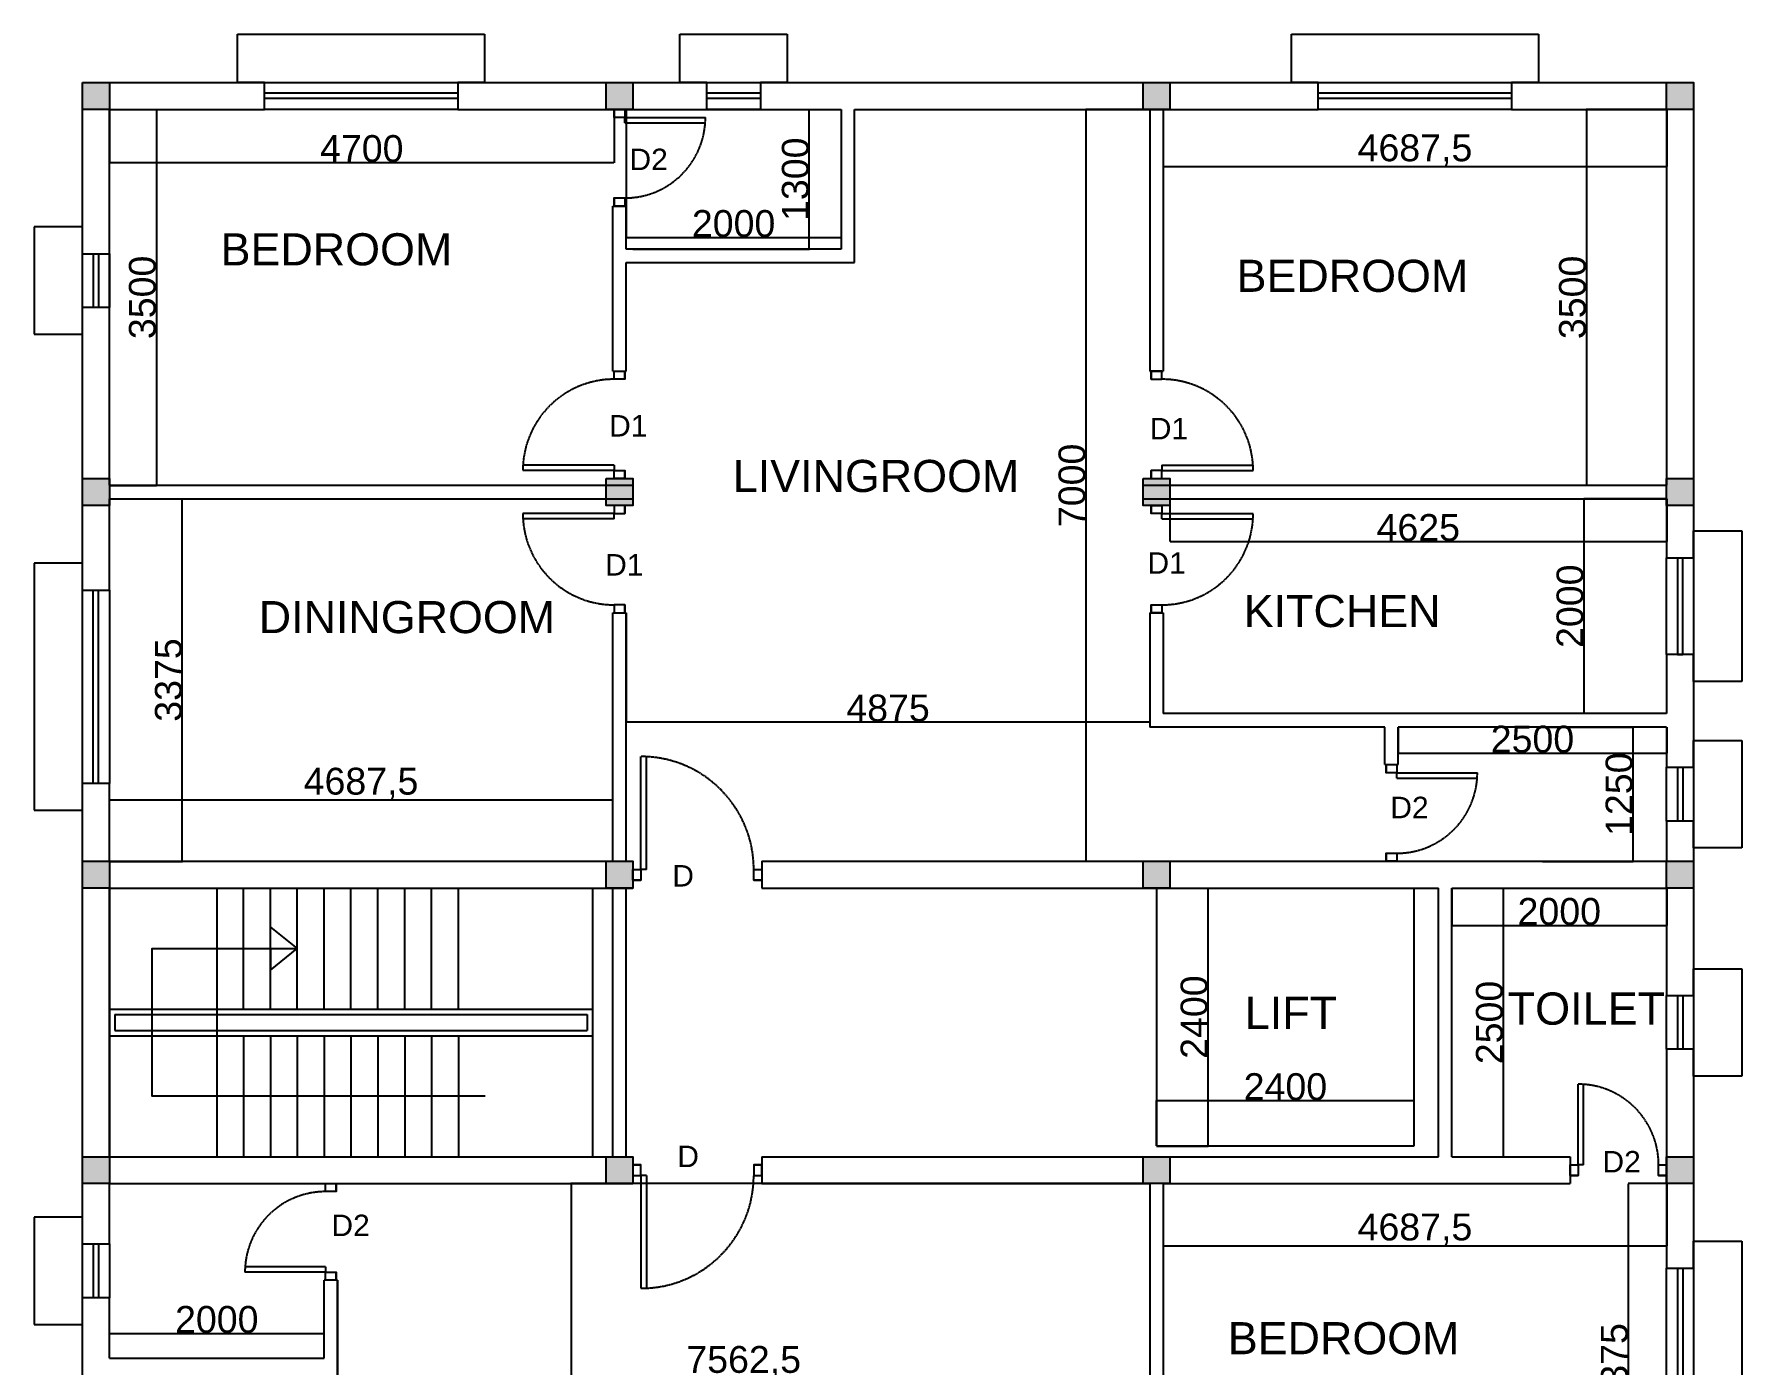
# Model space of a CAD drawing. Header units: millimetres. Extents: x -5652 to 45545, y 1061 to 42969.
# Drawn here: x 4020 to 19920, y 8197 to 20584 of the extents above; entities that cross this region are included whole.
import ezdxf

# ---------------------------------------------------------------- set-up
doc = ezdxf.new("R2010")
doc.units = ezdxf.units.MM
doc.header["$PDMODE"] = 33
doc.linetypes.add('ACAD_ISO02W100', pattern=[15, 12, -3])
for name, color, linetype in [('chajja', 201, 'Continuous'), ('COLUMN', 20, 'Continuous'), ('DIMENSION', 150, 'Continuous'), ('DOOR', 242, 'Continuous'), ('ROOM', 7, 'Continuous'), ('STAIR', 171, 'Continuous'), ('WALL', 7, 'Continuous'), ('WINDOW', 92, 'Continuous')]:
    doc.layers.add(name, color=color, linetype=linetype)
doc.styles.get("Standard").update_dxf_attribs({"font": 'arial.ttf'})
doc.dimstyles.new('ISO-25', dxfattribs={"dimtxt": 250, "dimasz": 2.5, "dimexe": 1.25, "dimexo": 0.625, "dimtad": 1, "dimtxsty": 'Standard', "dimcen": 2.5, "dimadec": 0, "dimazin": 0, "dimtfac": 1, "dimtmove": 0, "dimatfit": 3, "dimfxl": 1, "dimarcsym": 0})

# ---------------------------------------------------------------- blocks, each defined once
blk = doc.blocks.new('*D4')
at = {"layer": 'Defpoints', "color": 0, "transparency": 16777216}
for p in [(6720, 8490), (4720, 8259), (6720, 8259)]:
    blk.add_point(p, dxfattribs=at)
at = {"layer": 'DIMENSION', "color": 0, "lineweight": -2, "transparency": 16777216}
for p, q in [((4720, 8260), (4720, 8491)), ((4722, 8490), (6717, 8490)), ((6720, 8260), (6720, 8491))]:
    blk.add_line(p, q, dxfattribs=at)
at = {"layer": 'DIMENSION', "color": 0, "transparency": 16777216}
for points in [[(4722, 8490), (4722, 8489), (4720, 8490)], [(6717, 8490), (6717, 8489), (6720, 8490)]]:
    blk.add_solid(points, dxfattribs=at)
at = {"layer": 'DIMENSION', "color": 0, "transparency": 16777216, "insert": (5720, 8618), "char_height": 250, "attachment_point": 5}
blk.add_mtext('2000', dxfattribs=at)
blk = doc.blocks.new('*D5')
at = {"layer": 'Defpoints', "color": 0, "transparency": 16777216}
for p in [(4720, 16259), (5399, 16259), (4720, 12884)]:
    blk.add_point(p, dxfattribs=at)
at = {"layer": 'DIMENSION', "color": 0, "lineweight": -2, "transparency": 16777216}
for p, q in [((4720, 16259), (5401, 16259)), ((5399, 12887), (5399, 16257)), ((4720, 12884), (5401, 12884))]:
    blk.add_line(p, q, dxfattribs=at)
at = {"layer": 'DIMENSION', "color": 0, "transparency": 16777216}
for points in [[(5399, 16257), (5400, 16257), (5399, 16259)], [(5399, 12887), (5400, 12887), (5399, 12884)]]:
    blk.add_solid(points, dxfattribs=at)
at = {"layer": 'DIMENSION', "color": 0, "transparency": 16777216, "insert": (5271, 14572), "char_height": 250, "attachment_point": 5, "rotation": 90}
blk.add_mtext('3375', dxfattribs=at)
blk = doc.blocks.new('*D6')
at = {"layer": 'Defpoints', "color": 0, "transparency": 16777216}
for p in [(9407, 13456), (4720, 12884), (9407, 12884)]:
    blk.add_point(p, dxfattribs=at)
at = {"layer": 'DIMENSION', "color": 0, "lineweight": -2, "transparency": 16777216}
for p, q in [((4720, 12885), (4720, 13457)), ((4722, 13456), (9405, 13456)), ((9407, 12885), (9407, 13457))]:
    blk.add_line(p, q, dxfattribs=at)
at = {"layer": 'DIMENSION', "color": 0, "transparency": 16777216}
for points in [[(4722, 13457), (4722, 13456), (4720, 13456)], [(9405, 13457), (9405, 13456), (9407, 13456)]]:
    blk.add_solid(points, dxfattribs=at)
at = {"layer": 'DIMENSION', "color": 0, "transparency": 16777216, "insert": (7063, 13607), "char_height": 250, "attachment_point": 5}
blk.add_mtext('4687,5', dxfattribs=at)
blk = doc.blocks.new('*D7')
at = {"layer": 'Defpoints', "color": 0, "transparency": 16777216}
for p in [(17220, 12634), (19220, 12634), (19220, 12288)]:
    blk.add_point(p, dxfattribs=at)
at = {"layer": 'DIMENSION', "color": 0, "lineweight": -2, "transparency": 16777216}
for p, q in [((17220, 12634), (17220, 12287)), ((19220, 12634), (19220, 12287)), ((17222, 12288), (19217, 12288))]:
    blk.add_line(p, q, dxfattribs=at)
at = {"layer": 'DIMENSION', "color": 0, "transparency": 16777216}
for points in [[(17222, 12289), (17222, 12288), (17220, 12288)], [(19217, 12289), (19217, 12288), (19220, 12288)]]:
    blk.add_solid(points, dxfattribs=at)
at = {"layer": 'DIMENSION', "color": 0, "transparency": 16777216, "insert": (18220, 12416), "char_height": 250, "attachment_point": 5}
blk.add_mtext('2000', dxfattribs=at)
blk = doc.blocks.new('*D8')
at = {"layer": 'Defpoints', "color": 0, "transparency": 16777216}
for p in [(17220, 12634), (17699, 12634), (17220, 10134)]:
    blk.add_point(p, dxfattribs=at)
at = {"layer": 'DIMENSION', "color": 0, "lineweight": -2, "transparency": 16777216}
for p, q in [((17220, 12634), (17700, 12634)), ((17699, 10137), (17699, 12632)), ((17220, 10134), (17700, 10134))]:
    blk.add_line(p, q, dxfattribs=at)
at = {"layer": 'DIMENSION', "color": 0, "transparency": 16777216}
for points in [[(17698, 12632), (17699, 12632), (17699, 12634)], [(17698, 10137), (17699, 10137), (17699, 10134)]]:
    blk.add_solid(points, dxfattribs=at)
at = {"layer": 'DIMENSION', "color": 0, "transparency": 16777216, "insert": (17571, 11384), "char_height": 250, "attachment_point": 5, "rotation": 90}
blk.add_mtext('2500', dxfattribs=at)
blk = doc.blocks.new('*D1')
at = {"layer": 'Defpoints', "color": 0, "transparency": 16777216}
for p in [(18064, 14134), (18907, 14134), (18064, 12884)]:
    blk.add_point(p, dxfattribs=at)
at = {"layer": 'DIMENSION', "color": 0, "lineweight": -2, "transparency": 16777216}
for p, q in [((18065, 14134), (18908, 14134)), ((18907, 12887), (18907, 14132)), ((18065, 12884), (18908, 12884))]:
    blk.add_line(p, q, dxfattribs=at)
at = {"layer": 'DIMENSION', "color": 0, "transparency": 16777216}
for points in [[(18906, 14132), (18907, 14132), (18907, 14134)], [(18906, 12887), (18907, 12887), (18907, 12884)]]:
    blk.add_solid(points, dxfattribs=at)
at = {"layer": 'DIMENSION', "color": 0, "transparency": 16777216, "insert": (18778, 13509), "char_height": 250, "attachment_point": 5, "rotation": 90}
blk.add_mtext('1250', dxfattribs=at)
blk = doc.blocks.new('*D11')
at = {"layer": 'Defpoints', "color": 0, "transparency": 16777216}
for p in [(19220, 9884), (18862, 6509), (19220, 6509)]:
    blk.add_point(p, dxfattribs=at)
at = {"layer": 'DIMENSION', "color": 0, "lineweight": -2, "transparency": 16777216}
for p, q in [((19219, 9884), (18861, 9884)), ((18862, 9882), (18862, 6512)), ((19219, 6509), (18861, 6509))]:
    blk.add_line(p, q, dxfattribs=at)
at = {"layer": 'DIMENSION', "color": 0, "transparency": 16777216}
for points in [[(18862, 9882), (18863, 9882), (18862, 9884)], [(18862, 6512), (18863, 6512), (18862, 6509)]]:
    blk.add_solid(points, dxfattribs=at)
at = {"layer": 'DIMENSION', "color": 0, "transparency": 16777216, "insert": (18734, 8197), "char_height": 250, "attachment_point": 5, "rotation": 90}
blk.add_mtext('3375', dxfattribs=at)
blk = doc.blocks.new('*D12')
at = {"layer": 'Defpoints', "color": 0, "transparency": 16777216}
for p in [(14532, 9884), (19220, 9884), (19220, 9306)]:
    blk.add_point(p, dxfattribs=at)
at = {"layer": 'DIMENSION', "color": 0, "lineweight": -2, "transparency": 16777216}
for p, q in [((14532, 9884), (14532, 9305)), ((19220, 9884), (19220, 9305)), ((14535, 9306), (19217, 9306))]:
    blk.add_line(p, q, dxfattribs=at)
at = {"layer": 'DIMENSION', "color": 0, "transparency": 16777216}
for points in [[(14535, 9307), (14535, 9306), (14532, 9306)], [(19217, 9307), (19217, 9306), (19220, 9306)]]:
    blk.add_solid(points, dxfattribs=at)
at = {"layer": 'DIMENSION', "color": 0, "transparency": 16777216, "insert": (16876, 9457), "char_height": 250, "attachment_point": 5}
blk.add_mtext('4687,5', dxfattribs=at)
blk = doc.blocks.new('*D15')
at = {"layer": 'Defpoints', "color": 0, "transparency": 16777216}
for p in [(19220, 16259), (18449, 14259), (19220, 14259)]:
    blk.add_point(p, dxfattribs=at)
at = {"layer": 'DIMENSION', "color": 0, "lineweight": -2, "transparency": 16777216}
for p, q in [((19219, 16259), (18448, 16259)), ((18449, 16257), (18449, 14262)), ((19219, 14259), (18448, 14259))]:
    blk.add_line(p, q, dxfattribs=at)
at = {"layer": 'DIMENSION', "color": 0, "transparency": 16777216}
for points in [[(18449, 16257), (18450, 16257), (18449, 16259)], [(18449, 14262), (18450, 14262), (18449, 14259)]]:
    blk.add_solid(points, dxfattribs=at)
at = {"layer": 'DIMENSION', "color": 0, "transparency": 16777216, "insert": (18321, 15259), "char_height": 250, "attachment_point": 5, "rotation": 90}
blk.add_mtext('2000', dxfattribs=at)
blk = doc.blocks.new('*D16')
at = {"layer": 'Defpoints', "color": 0, "transparency": 16777216}
for p in [(14595, 16259), (19220, 16259), (19220, 15862)]:
    blk.add_point(p, dxfattribs=at)
at = {"layer": 'DIMENSION', "color": 0, "lineweight": -2, "transparency": 16777216}
for p, q in [((14595, 16259), (14595, 15861)), ((19220, 16259), (19220, 15861)), ((14597, 15862), (19217, 15862))]:
    blk.add_line(p, q, dxfattribs=at)
at = {"layer": 'DIMENSION', "color": 0, "transparency": 16777216}
for points in [[(14597, 15862), (14597, 15861), (14595, 15862)], [(19217, 15862), (19217, 15861), (19220, 15862)]]:
    blk.add_solid(points, dxfattribs=at)
at = {"layer": 'DIMENSION', "color": 0, "transparency": 16777216, "insert": (16907, 15990), "char_height": 250, "attachment_point": 5}
blk.add_mtext('4625', dxfattribs=at)
blk = doc.blocks.new('*D17')
at = {"layer": 'Defpoints', "color": 0, "transparency": 16777216}
for p in [(19220, 19884), (18472, 16384), (19220, 16384)]:
    blk.add_point(p, dxfattribs=at)
at = {"layer": 'DIMENSION', "color": 0, "lineweight": -2, "transparency": 16777216}
for p, q in [((19219, 19884), (18471, 19884)), ((18472, 19882), (18472, 16387)), ((19219, 16384), (18471, 16384))]:
    blk.add_line(p, q, dxfattribs=at)
at = {"layer": 'DIMENSION', "color": 0, "transparency": 16777216}
for points in [[(18472, 19882), (18472, 19882), (18472, 19884)], [(18472, 16387), (18472, 16387), (18472, 16384)]]:
    blk.add_solid(points, dxfattribs=at)
at = {"layer": 'DIMENSION', "color": 0, "transparency": 16777216, "insert": (18344, 18134), "char_height": 250, "attachment_point": 5, "rotation": 90}
blk.add_mtext('3500', dxfattribs=at)
blk = doc.blocks.new('*D18')
at = {"layer": 'Defpoints', "color": 0, "transparency": 16777216}
for p in [(14532, 19884), (19220, 19884), (19220, 19352)]:
    blk.add_point(p, dxfattribs=at)
at = {"layer": 'DIMENSION', "color": 0, "lineweight": -2, "transparency": 16777216}
for p, q in [((14532, 19884), (14532, 19351)), ((19220, 19884), (19220, 19351)), ((14535, 19352), (19217, 19352))]:
    blk.add_line(p, q, dxfattribs=at)
at = {"layer": 'DIMENSION', "color": 0, "transparency": 16777216}
for points in [[(14535, 19352), (14535, 19351), (14532, 19352)], [(19217, 19352), (19217, 19351), (19220, 19352)]]:
    blk.add_solid(points, dxfattribs=at)
at = {"layer": 'DIMENSION', "color": 0, "transparency": 16777216, "insert": (16876, 19503), "char_height": 250, "attachment_point": 5}
blk.add_mtext('4687,5', dxfattribs=at)
blk = doc.blocks.new('*D19')
at = {"layer": 'Defpoints', "color": 0, "transparency": 16777216}
for p in [(9532, 19884), (11532, 19884), (11532, 18692)]:
    blk.add_point(p, dxfattribs=at)
at = {"layer": 'DIMENSION', "color": 0, "lineweight": -2, "transparency": 16777216}
for p, q in [((9532, 19884), (9532, 18690)), ((11532, 19884), (11532, 18690)), ((9535, 18692), (11530, 18692))]:
    blk.add_line(p, q, dxfattribs=at)
at = {"layer": 'DIMENSION', "color": 0, "transparency": 16777216}
for points in [[(9535, 18692), (9535, 18691), (9532, 18692)], [(11530, 18692), (11530, 18691), (11532, 18692)]]:
    blk.add_solid(points, dxfattribs=at)
at = {"layer": 'DIMENSION', "color": 0, "transparency": 16777216, "insert": (10532, 18820), "char_height": 250, "attachment_point": 5}
blk.add_mtext('2000', dxfattribs=at)
blk = doc.blocks.new('*D2')
at = {"layer": 'Defpoints', "color": 0, "transparency": 16777216}
for p in [(9595, 19884), (11237, 19884), (9595, 18584)]:
    blk.add_point(p, dxfattribs=at)
at = {"layer": 'DIMENSION', "color": 0, "lineweight": -2, "transparency": 16777216}
for p, q in [((9595, 19884), (11238, 19884)), ((11237, 18587), (11237, 19882)), ((9595, 18584), (11238, 18584))]:
    blk.add_line(p, q, dxfattribs=at)
at = {"layer": 'DIMENSION', "color": 0, "transparency": 16777216}
for points in [[(11236, 19882), (11237, 19882), (11237, 19884)], [(11236, 18587), (11237, 18587), (11237, 18584)]]:
    blk.add_solid(points, dxfattribs=at)
at = {"layer": 'DIMENSION', "color": 0, "transparency": 16777216, "insert": (11108, 19234), "char_height": 250, "attachment_point": 5, "rotation": 90}
blk.add_mtext('1300', dxfattribs=at)
blk = doc.blocks.new('*D21')
at = {"layer": 'Defpoints', "color": 0, "transparency": 16777216}
for p in [(14407, 19884), (13813, 12884), (14407, 12884)]:
    blk.add_point(p, dxfattribs=at)
at = {"layer": 'DIMENSION', "color": 0, "lineweight": -2, "transparency": 16777216}
for p, q in [((14406, 19884), (13811, 19884)), ((13813, 19882), (13813, 12887)), ((14406, 12884), (13811, 12884))]:
    blk.add_line(p, q, dxfattribs=at)
at = {"layer": 'DIMENSION', "color": 0, "transparency": 16777216}
for points in [[(13812, 19882), (13813, 19882), (13813, 19884)], [(13812, 12887), (13813, 12887), (13813, 12884)]]:
    blk.add_solid(points, dxfattribs=at)
at = {"layer": 'DIMENSION', "color": 0, "transparency": 16777216, "insert": (13684, 16384), "char_height": 250, "attachment_point": 5, "rotation": 90}
blk.add_mtext('7000', dxfattribs=at)
blk = doc.blocks.new('*D22')
at = {"layer": 'Defpoints', "color": 0, "transparency": 16777216}
for p in [(9532, 15197), (14407, 15197), (14407, 14182)]:
    blk.add_point(p, dxfattribs=at)
at = {"layer": 'DIMENSION', "color": 0, "lineweight": -2, "transparency": 16777216}
for p, q in [((9532, 15196), (9532, 14180)), ((14407, 15196), (14407, 14180)), ((9535, 14182), (14405, 14182))]:
    blk.add_line(p, q, dxfattribs=at)
at = {"layer": 'DIMENSION', "color": 0, "transparency": 16777216}
for points in [[(9535, 14182), (9535, 14181), (9532, 14182)], [(14405, 14182), (14405, 14181), (14407, 14182)]]:
    blk.add_solid(points, dxfattribs=at)
at = {"layer": 'DIMENSION', "color": 0, "transparency": 16777216, "insert": (11970, 14310), "char_height": 250, "attachment_point": 5}
blk.add_mtext('4875', dxfattribs=at)
blk = doc.blocks.new('*D23')
at = {"layer": 'Defpoints', "color": 0, "transparency": 16777216}
for p in [(6845, 8984), (14407, 8984), (14407, 8073)]:
    blk.add_point(p, dxfattribs=at)
at = {"layer": 'DIMENSION', "color": 0, "lineweight": -2, "transparency": 16777216}
for p, q in [((6845, 8984), (6845, 8072)), ((14407, 8984), (14407, 8072)), ((6847, 8073), (14405, 8073))]:
    blk.add_line(p, q, dxfattribs=at)
at = {"layer": 'DIMENSION', "color": 0, "transparency": 16777216}
for points in [[(6847, 8073), (6847, 8072), (6845, 8073)], [(14405, 8073), (14405, 8072), (14407, 8073)]]:
    blk.add_solid(points, dxfattribs=at)
at = {"layer": 'DIMENSION', "color": 0, "transparency": 16777216, "insert": (10626, 8224), "char_height": 250, "attachment_point": 5}
blk.add_mtext('7562,5', dxfattribs=at)
blk = doc.blocks.new('*D24')
at = {"layer": 'Defpoints', "color": 0, "transparency": 16777216}
for p in [(16720, 14134), (19220, 14134), (19220, 13892)]:
    blk.add_point(p, dxfattribs=at)
at = {"layer": 'DIMENSION', "color": 0, "lineweight": -2, "transparency": 16777216}
for p, q in [((16720, 14134), (16720, 13891)), ((19220, 14134), (19220, 13891)), ((16722, 13892), (19217, 13892))]:
    blk.add_line(p, q, dxfattribs=at)
at = {"layer": 'DIMENSION', "color": 0, "transparency": 16777216}
for points in [[(16722, 13892), (16722, 13891), (16720, 13892)], [(19217, 13892), (19217, 13891), (19220, 13892)]]:
    blk.add_solid(points, dxfattribs=at)
at = {"layer": 'DIMENSION', "color": 0, "transparency": 16777216, "insert": (17970, 14020), "char_height": 250, "attachment_point": 5}
blk.add_mtext('2500', dxfattribs=at)
blk = doc.blocks.new('*D35')
at = {"layer": 'Defpoints', "color": 0, "transparency": 16777216}
for p in [(4720, 19884), (4720, 16384), (5158, 16384)]:
    blk.add_point(p, dxfattribs=at)
at = {"layer": 'DIMENSION', "color": 0, "lineweight": -2, "transparency": 16777216}
for p, q in [((4720, 19884), (5159, 19884)), ((5158, 19882), (5158, 16387)), ((4720, 16384), (5159, 16384))]:
    blk.add_line(p, q, dxfattribs=at)
at = {"layer": 'DIMENSION', "color": 0, "transparency": 16777216}
for points in [[(5157, 19882), (5158, 19882), (5158, 19884)], [(5157, 16387), (5158, 16387), (5158, 16384)]]:
    blk.add_solid(points, dxfattribs=at)
at = {"layer": 'DIMENSION', "color": 0, "transparency": 16777216, "insert": (5029, 18134), "char_height": 250, "attachment_point": 5, "rotation": 90}
blk.add_mtext('3500', dxfattribs=at)
blk = doc.blocks.new('*D36')
at = {"layer": 'Defpoints', "color": 0, "transparency": 16777216}
for p in [(4720, 19884), (9420, 19884), (9420, 19389)]:
    blk.add_point(p, dxfattribs=at)
at = {"layer": 'DIMENSION', "color": 0, "lineweight": -2, "transparency": 16777216}
for p, q in [((4720, 19884), (4720, 19388)), ((9420, 19884), (9420, 19388)), ((4722, 19389), (9417, 19389))]:
    blk.add_line(p, q, dxfattribs=at)
at = {"layer": 'DIMENSION', "color": 0, "transparency": 16777216}
for points in [[(4722, 19390), (4722, 19389), (4720, 19389)], [(9417, 19390), (9417, 19389), (9420, 19389)]]:
    blk.add_solid(points, dxfattribs=at)
at = {"layer": 'DIMENSION', "color": 0, "transparency": 16777216, "insert": (7070, 19518), "char_height": 250, "attachment_point": 5}
blk.add_mtext('4700', dxfattribs=at)
blk = doc.blocks.new('*D39')
at = {"layer": 'Defpoints', "color": 0, "transparency": 16777216}
for p in [(14407, 9884), (9019, 3884), (9607, 3884)]:
    blk.add_point(p, dxfattribs=at)
at = {"layer": 'DIMENSION', "color": 0, "lineweight": -2, "transparency": 16777216}
for p, q in [((14406, 9884), (9018, 9884)), ((9019, 9882), (9019, 3887)), ((9606, 3884), (9018, 3884))]:
    blk.add_line(p, q, dxfattribs=at)
at = {"layer": 'DIMENSION', "color": 0, "transparency": 16777216}
for points in [[(9019, 9882), (9020, 9882), (9019, 9884)], [(9019, 3887), (9020, 3887), (9019, 3884)]]:
    blk.add_solid(points, dxfattribs=at)
at = {"layer": 'DIMENSION', "color": 0, "transparency": 16777216, "insert": (8891, 6884), "char_height": 250, "attachment_point": 5, "rotation": 90}
blk.add_mtext('6000', dxfattribs=at)
blk = doc.blocks.new('*D41')
at = {"layer": 'Defpoints', "color": 0, "transparency": 16777216}
for p in [(16870, 10657), (14470, 10234), (16870, 10234)]:
    blk.add_point(p, dxfattribs=at)
at = {"layer": 'DIMENSION', "color": 0, "lineweight": -2, "transparency": 16777216}
for p, q in [((14470, 10235), (14470, 10658)), ((14472, 10657), (16867, 10657)), ((16870, 10235), (16870, 10658))]:
    blk.add_line(p, q, dxfattribs=at)
at = {"layer": 'DIMENSION', "color": 0, "transparency": 16777216}
for points in [[(14472, 10657), (14472, 10657), (14470, 10657)], [(16867, 10657), (16867, 10657), (16870, 10657)]]:
    blk.add_solid(points, dxfattribs=at)
at = {"layer": 'DIMENSION', "color": 0, "transparency": 16777216, "insert": (15670, 10785), "char_height": 250, "attachment_point": 5}
blk.add_mtext('2400', dxfattribs=at)
blk = doc.blocks.new('*D42')
at = {"layer": 'Defpoints', "color": 0, "transparency": 16777216}
for p in [(14470, 12634), (14470, 10234), (14949, 10234)]:
    blk.add_point(p, dxfattribs=at)
at = {"layer": 'DIMENSION', "color": 0, "lineweight": -2, "transparency": 16777216}
for p, q in [((14470, 12634), (14950, 12634)), ((14949, 12632), (14949, 10237)), ((14470, 10234), (14950, 10234))]:
    blk.add_line(p, q, dxfattribs=at)
at = {"layer": 'DIMENSION', "color": 0, "transparency": 16777216}
for points in [[(14949, 12632), (14949, 12632), (14949, 12634)], [(14949, 10237), (14949, 10237), (14949, 10234)]]:
    blk.add_solid(points, dxfattribs=at)
at = {"layer": 'DIMENSION', "color": 0, "transparency": 16777216, "insert": (14821, 11434), "char_height": 250, "attachment_point": 5, "rotation": 90}
blk.add_mtext('2400', dxfattribs=at)

msp = doc.modelspace()

# ---------------------------------------------------------------- hatches: boundary and pattern name
at = {"layer": 'COLUMN'}
h = msp.add_hatch(color=256, dxfattribs=at)
h.dxf.hatch_style = 1
h.paths.add_polyline_path([(4469.598, 19884.41), (4719.598, 19884.41), (4719.598, 20134.41), (4469.598, 20134.41)])
h = msp.add_hatch(color=256, dxfattribs=at)
h.dxf.hatch_style = 1
h.paths.add_polyline_path([(9344.598, 19884.41), (9594.598, 19884.41), (9594.598, 20134.41), (9344.598, 20134.41)])
h = msp.add_hatch(color=256, dxfattribs=at)
h.dxf.hatch_style = 1
h.paths.add_polyline_path([(14344.598, 19884.41), (14594.598, 19884.41), (14594.598, 20134.41), (14344.598, 20134.41)])
h = msp.add_hatch(color=256, dxfattribs=at)
h.dxf.hatch_style = 1
h.paths.add_polyline_path([(19219.598, 19884.41), (19469.598, 19884.41), (19469.598, 20134.41), (19219.598, 20134.41)])
h = msp.add_hatch(color=256, dxfattribs=at)
h.dxf.hatch_style = 1
h.paths.add_polyline_path([(4469.598, 16196.91), (4719.598, 16196.91), (4719.598, 16446.91), (4469.598, 16446.91)])
h = msp.add_hatch(color=256, dxfattribs=at)
h.dxf.hatch_style = 1
h.paths.add_polyline_path([(9344.598, 16196.91), (9594.598, 16196.91), (9594.598, 16446.91), (9344.598, 16446.91)])
h = msp.add_hatch(color=256, dxfattribs=at)
h.dxf.hatch_style = 1
h.paths.add_polyline_path([(14344.598, 16196.91), (14594.598, 16196.91), (14594.598, 16446.91), (14344.598, 16446.91)])
h = msp.add_hatch(color=256, dxfattribs=at)
h.dxf.hatch_style = 1
h.paths.add_polyline_path([(19219.598, 16196.91), (19469.598, 16196.91), (19469.598, 16446.91), (19219.598, 16446.91)])
h = msp.add_hatch(color=256, dxfattribs=at)
h.dxf.hatch_style = 1
h.paths.add_polyline_path([(4469.598, 12634.41), (4719.598, 12634.41), (4719.598, 12884.41), (4469.598, 12884.41)])
h = msp.add_hatch(color=256, dxfattribs=at)
h.dxf.hatch_style = 1
h.paths.add_polyline_path([(9344.598, 12634.41), (9594.598, 12634.41), (9594.598, 12884.41), (9344.598, 12884.41)])
h = msp.add_hatch(color=256, dxfattribs=at)
h.dxf.hatch_style = 1
h.paths.add_polyline_path([(14344.598, 12634.41), (14594.598, 12634.41), (14594.598, 12884.41), (14344.598, 12884.41)])
h = msp.add_hatch(color=256, dxfattribs=at)
h.dxf.hatch_style = 1
h.paths.add_polyline_path([(19219.598, 12634.41), (19469.598, 12634.41), (19469.598, 12884.41), (19219.598, 12884.41)])
h = msp.add_hatch(color=256, dxfattribs=at)
h.dxf.hatch_style = 1
h.paths.add_polyline_path([(4469.598, 9884.41), (4719.598, 9884.41), (4719.598, 10134.41), (4469.598, 10134.41)])
h = msp.add_hatch(color=256, dxfattribs=at)
h.dxf.hatch_style = 1
h.paths.add_polyline_path([(9344.598, 9884.41), (9594.598, 9884.41), (9594.598, 10134.41), (9344.598, 10134.41)])
h = msp.add_hatch(color=256, dxfattribs=at)
h.dxf.hatch_style = 1
h.paths.add_polyline_path([(14344.598, 9884.41), (14594.598, 9884.41), (14594.598, 10134.41), (14344.598, 10134.41)])
h = msp.add_hatch(color=256, dxfattribs=at)
h.dxf.hatch_style = 1
h.paths.add_polyline_path([(19219.598, 9884.41), (19469.598, 9884.41), (19469.598, 10134.41), (19219.598, 10134.41)])

# ---------------------------------------------------------------- linework, layer by layer
at = {"layer": 'chajja'}
for p, q in [((5913.348, 20134.41), (5913.348, 20584.41)), ((5913.348, 20584.41), (8213.348, 20584.41)), ((8213.348, 20584.41), (8213.348, 20134.41)), ((10032.098, 20134.41), (10032.098, 20584.41)), ((10032.098, 20584.41), (11032.098, 20584.41)), ((11032.098, 20584.41), (11032.098, 20134.41)), ((15725.598, 20134.41), (15725.598, 20584.41)), ((15725.598, 20584.41), (18025.598, 20584.41)), ((18025.598, 20584.41), (18025.598, 20134.41)), ((6163.348, 20134.41), (5913.348, 20134.41)), ((8213.348, 20134.41), (7963.348, 20134.41)), ((10282.098, 20134.41), (10032.098, 20134.41)), ((11032.098, 20134.41), (10782.098, 20134.41)), ((15975.598, 20134.41), (15725.598, 20134.41)), ((18025.598, 20134.41), (17775.598, 20134.41)), ((4469.598, 18790.58), (4019.598, 18790.58)), ((4019.598, 18790.58), (4019.598, 17790.58)), ((4469.598, 18540.58), (4469.598, 18790.58)), ((4469.598, 17790.58), (4469.598, 18040.58)), ((4019.598, 17790.58), (4469.598, 17790.58)), ((19469.598, 15709.41), (19469.598, 15959.41)), ((19469.598, 15959.41), (19919.598, 15959.41)), ((19919.598, 15959.41), (19919.598, 15709.41)), ((4469.598, 15659.41), (4019.598, 15659.41)), ((4019.598, 15659.41), (4019.598, 13359.41)), ((4469.598, 15409.41), (4469.598, 15659.41)), ((19919.598, 15709.41), (19919.598, 14809.41)), ((19469.598, 14559.41), (19469.598, 14809.41)), ((19919.598, 14809.41), (19919.598, 14559.41)), ((19919.598, 14559.41), (19469.598, 14559.41)), ((19469.598, 13759.41), (19469.598, 14009.41)), ((19469.598, 14009.41), (19919.598, 14009.41)), ((19919.598, 14009.41), (19919.598, 13009.41)), ((4469.598, 13359.41), (4469.598, 13609.41)), ((4019.598, 13359.41), (4469.598, 13359.41)), ((19469.598, 13009.41), (19469.598, 13259.41)), ((19919.598, 13009.41), (19469.598, 13009.41)), ((19469.598, 11634.41), (19469.598, 11884.41)), ((19469.598, 11884.41), (19919.598, 11884.41)), ((19919.598, 11884.41), (19919.598, 10884.41)), ((19469.598, 10884.41), (19469.598, 11134.41)), ((19919.598, 10884.41), (19469.598, 10884.41)), ((4469.598, 9571.91), (4019.598, 9571.91)), ((4019.598, 9571.91), (4019.598, 8571.91)), ((4469.598, 9321.91), (4469.598, 9571.91)), ((19469.598, 9096.91), (19469.598, 9346.91)), ((19469.598, 9346.91), (19919.598, 9346.91)), ((19919.598, 9346.91), (19919.598, 7046.91)), ((4469.598, 8571.91), (4469.598, 8821.91)), ((4019.598, 8571.91), (4469.598, 8571.91))]:
    msp.add_line(p, q, dxfattribs=at)
at = {"layer": 'COLUMN'}
for points in [[(4469.598, 20134.41), (4719.598, 20134.41), (4719.598, 19884.41), (4469.598, 19884.41)], [(9344.598, 20134.41), (9594.598, 20134.41), (9594.598, 19884.41), (9344.598, 19884.41)], [(14344.598, 20134.41), (14594.598, 20134.41), (14594.598, 19884.41), (14344.598, 19884.41)], [(19219.598, 20134.41), (19469.598, 20134.41), (19469.598, 19884.41), (19219.598, 19884.41)], [(4469.598, 16446.91), (4719.598, 16446.91), (4719.598, 16196.91), (4469.598, 16196.91)], [(9344.598, 16446.91), (9594.598, 16446.91), (9594.598, 16196.91), (9344.598, 16196.91)], [(14344.598, 16446.91), (14594.598, 16446.91), (14594.598, 16196.91), (14344.598, 16196.91)], [(19219.598, 16446.91), (19469.598, 16446.91), (19469.598, 16196.91), (19219.598, 16196.91)], [(4469.598, 12884.41), (4719.598, 12884.41), (4719.598, 12634.41), (4469.598, 12634.41)], [(9344.598, 12884.41), (9594.598, 12884.41), (9594.598, 12634.41), (9344.598, 12634.41)], [(14344.598, 12884.41), (14594.598, 12884.41), (14594.598, 12634.41), (14344.598, 12634.41)], [(19219.598, 12884.41), (19469.598, 12884.41), (19469.598, 12634.41), (19219.598, 12634.41)], [(4469.598, 10134.41), (4719.598, 10134.41), (4719.598, 9884.41), (4469.598, 9884.41)], [(9344.598, 10134.41), (9594.598, 10134.41), (9594.598, 9884.41), (9344.598, 9884.41)], [(14344.598, 10134.41), (14594.598, 10134.41), (14594.598, 9884.41), (14344.598, 9884.41)], [(19219.598, 10134.41), (19469.598, 10134.41), (19469.598, 9884.41), (19219.598, 9884.41)]]:
    msp.add_lwpolyline(points, close=True, dxfattribs=at)
at = {"layer": 'DOOR'}
for p, q in [((9419.598, 19884.41), (9419.598, 19809.41)), ((9519.598, 19809.41), (10269.598, 19809.41)), ((9519.598, 19759.41), (9519.598, 19809.41)), ((9519.598, 19759.41), (10269.598, 19759.41)), ((9419.598, 19059.41), (9419.598, 18984.41)), ((9519.598, 17371.91), (9519.598, 17446.91)), ((14419.598, 17371.91), (14419.598, 17446.91)), ((9419.598, 16571.91), (8569.598, 16571.91)), ((9419.598, 16571.91), (9419.598, 16521.91)), ((14519.598, 16571.91), (15369.598, 16571.91)), ((14519.598, 16571.91), (14519.598, 16521.91)), ((9419.598, 16521.91), (8569.598, 16521.91)), ((9519.598, 16446.91), (9519.598, 16521.91)), ((14419.598, 16446.91), (14419.598, 16521.91)), ((14519.598, 16521.91), (15369.598, 16521.91)), ((9419.598, 16121.91), (8569.598, 16121.91)), ((9419.598, 16071.91), (8569.598, 16071.91)), ((9419.598, 16071.91), (9419.598, 16121.91)), ((9519.598, 16196.91), (9519.598, 16121.91)), ((14419.598, 16196.91), (14419.598, 16121.91)), ((14519.598, 16121.91), (15369.598, 16121.91)), ((14519.598, 16071.91), (14519.598, 16121.91)), ((14519.598, 16071.91), (15369.598, 16071.91)), ((9519.598, 15271.91), (9519.598, 15196.91)), ((14419.598, 15271.91), (14419.598, 15196.91)), ((9669.598, 12809.41), (9669.598, 13859.41)), ((9719.598, 12809.41), (9719.598, 13859.41)), ((16607.098, 13784.41), (16607.098, 13709.41)), ((16707.098, 13709.41), (17457.098, 13709.41)), ((16707.098, 13659.41), (16707.098, 13709.41)), ((16707.098, 13659.41), (17457.098, 13659.41)), ((16607.098, 12959.41), (16607.098, 12884.41)), ((9719.598, 12809.41), (9669.598, 12809.41)), ((9594.598, 12709.41), (9669.598, 12709.41)), ((10719.598, 12709.41), (10794.598, 12709.41)), ((18394.598, 10059.41), (18394.598, 10809.41)), ((18444.598, 10059.41), (18444.598, 10809.41)), ((9594.598, 10059.41), (9669.598, 10059.41)), ((10719.598, 10059.41), (10794.598, 10059.41)), ((18444.598, 10059.41), (18394.598, 10059.41)), ((6832.098, 9809.41), (6832.098, 9884.41)), ((9669.598, 9959.41), (9669.598, 8909.41)), ((9719.598, 9959.41), (9669.598, 9959.41)), ((9719.598, 9959.41), (9719.598, 8909.41)), ((18319.598, 9959.41), (18394.598, 9959.41)), ((19144.598, 9959.41), (19219.598, 9959.41)), ((6732.098, 9109.41), (5982.098, 9109.41)), ((6732.098, 9109.41), (6732.098, 9059.41)), ((6732.098, 9059.41), (5982.098, 9059.41)), ((6832.098, 8984.41), (6832.098, 9059.41))]:
    msp.add_line(p, q, dxfattribs=at)
for points in [[(9519.598, 19884.41), (9519.598, 19809.41), (9419.598, 19809.41), (9419.598, 19884.41)], [(9519.598, 19059.41), (9519.598, 18984.41), (9419.598, 18984.41), (9419.598, 19059.41)], [(9419.598, 17371.91), (9419.598, 17446.91), (9519.598, 17446.91), (9519.598, 17371.91)], [(14519.598, 17371.91), (14519.598, 17446.91), (14419.598, 17446.91), (14419.598, 17371.91)], [(9419.598, 16446.91), (9419.598, 16521.91), (9519.598, 16521.91), (9519.598, 16446.91)], [(14519.598, 16446.91), (14519.598, 16521.91), (14419.598, 16521.91), (14419.598, 16446.91)], [(9419.598, 16196.91), (9419.598, 16121.91), (9519.598, 16121.91), (9519.598, 16196.91)], [(14519.598, 16196.91), (14519.598, 16121.91), (14419.598, 16121.91), (14419.598, 16196.91)], [(9419.598, 15271.91), (9419.598, 15196.91), (9519.598, 15196.91), (9519.598, 15271.91)], [(14519.598, 15271.91), (14519.598, 15196.91), (14419.598, 15196.91), (14419.598, 15271.91)], [(16707.098, 13784.41), (16707.098, 13709.41), (16607.098, 13709.41), (16607.098, 13784.41)], [(16707.098, 12959.41), (16707.098, 12884.41), (16607.098, 12884.41), (16607.098, 12959.41)], [(9594.598, 12809.41), (9669.598, 12809.41), (9669.598, 12709.41), (9594.598, 12709.41)], [(10719.598, 12809.41), (10794.598, 12809.41), (10794.598, 12709.41), (10719.598, 12709.41)], [(9594.598, 9959.41), (9669.598, 9959.41), (9669.598, 10059.41), (9594.598, 10059.41)], [(10719.598, 9959.41), (10794.598, 9959.41), (10794.598, 10059.41), (10719.598, 10059.41)], [(18319.598, 10059.41), (18394.598, 10059.41), (18394.598, 9959.41), (18319.598, 9959.41)], [(19144.598, 10059.41), (19219.598, 10059.41), (19219.598, 9959.41), (19144.598, 9959.41)], [(6732.098, 9809.41), (6732.098, 9884.41), (6832.098, 9884.41), (6832.098, 9809.41)], [(6732.098, 8984.41), (6732.098, 9059.41), (6832.098, 9059.41), (6832.098, 8984.41)]]:
    msp.add_lwpolyline(points, close=True, dxfattribs=at)
at = {"layer": 'DOOR', "linetype": 'ACAD_ISO02W100'}
for centre, radius, start, end in [((9519.598, 19809.41), 750, 270, 0), ((9419.598, 16521.91), 850, 90, 180), ((14519.598, 16521.91), 850, 0, 90), ((9419.598, 16121.91), 850, 180, 270), ((14519.598, 16121.91), 850, 270, 0), ((9669.598, 12809.41), 1050, 0, 90), ((16707.098, 13709.41), 750, 270, 0), ((18394.598, 10059.41), 750, 0, 90), ((9669.598, 9959.41), 1050, 270, 0), ((6732.098, 9059.41), 750, 90, 180)]:
    msp.add_arc(centre, radius, start, end, dxfattribs=at)
at = {"layer": 'STAIR'}
for p, q in [((4719.598, 12634.41), (4719.598, 10134.41)), ((4719.598, 12634.41), (9219.598, 12634.41)), ((5719.598, 12634.41), (5719.598, 10134.41)), ((5969.598, 11509.41), (5969.598, 12634.41)), ((6219.598, 11509.41), (6219.598, 12634.41)), ((6469.598, 11509.41), (6469.598, 12634.41)), ((6719.598, 11509.41), (6719.598, 12634.41)), ((6969.598, 11509.41), (6969.598, 12634.41)), ((7219.598, 11509.41), (7219.598, 12634.41)), ((7469.598, 11509.41), (7469.598, 12634.41)), ((7719.598, 11509.41), (7719.598, 12634.41)), ((7969.598, 11509.41), (7969.598, 12634.41)), ((9219.598, 12634.41), (9219.598, 10134.41)), ((6219.598, 12071.91), (6219.598, 12271.91)), ((6219.598, 12271.91), (6469.598, 12071.91)), ((6469.598, 12071.91), (6469.598, 12091.91)), ((6219.598, 12071.91), (6219.598, 11871.91)), ((6219.598, 11871.91), (6469.598, 12071.91)), ((4719.598, 11509.41), (9219.598, 11509.41)), ((4769.598, 11459.41), (4769.598, 11309.41)), ((4769.598, 11459.41), (9169.598, 11459.41)), ((5719.598, 11509.41), (5969.598, 11509.41)), ((9169.598, 11459.41), (9169.598, 11309.41)), ((4769.598, 11309.41), (9169.598, 11309.41)), ((4719.598, 11259.41), (9219.598, 11259.41)), ((5719.598, 11259.41), (5719.598, 10134.41)), ((5969.598, 11259.41), (5969.598, 10134.41)), ((6219.598, 11259.41), (6219.598, 10134.41)), ((6469.598, 11259.41), (6469.598, 10134.41)), ((6719.598, 11259.41), (6719.598, 10134.41)), ((6969.598, 11259.41), (6969.598, 10134.41)), ((7219.598, 11259.41), (7219.598, 10134.41)), ((7469.598, 11259.41), (7469.598, 10134.41)), ((7719.598, 11259.41), (7719.598, 10134.41)), ((7969.598, 11259.41), (7969.598, 10134.41)), ((4719.598, 10134.41), (9219.598, 10134.41))]:
    msp.add_line(p, q, dxfattribs=at)
msp.add_lwpolyline([(8219.598, 10696.91), (5117.365, 10696.91), (5117.365, 12071.91), (6469.598, 12071.91)], dxfattribs=at)
at = {"layer": 'WALL'}
for p, q in [((4469.598, 20134.41), (6163.348, 20134.41)), ((4469.598, 15409.41), (4469.598, 20134.41)), ((6163.348, 19884.41), (6163.348, 20134.41)), ((7963.348, 20134.41), (10282.098, 20134.41)), ((7963.348, 20134.41), (7963.348, 19884.41)), ((10282.098, 19884.41), (10282.098, 20134.41)), ((10782.098, 20134.41), (15975.598, 20134.41)), ((10782.098, 20134.41), (10782.098, 19884.41)), ((15975.598, 19884.41), (15975.598, 20134.41)), ((17775.598, 20134.41), (19469.598, 20134.41)), ((17775.598, 20134.41), (17775.598, 19884.41)), ((19469.598, 20134.41), (19469.598, 15709.41)), ((4719.598, 19884.41), (6163.348, 19884.41)), ((4719.598, 16384.41), (4719.598, 19884.41)), ((7963.348, 19884.41), (10282.098, 19884.41)), ((10782.098, 19884.41), (11532.098, 19884.41)), ((11532.098, 19884.41), (11532.098, 18584.41)), ((11657.098, 19884.41), (15975.598, 19884.41)), ((11657.098, 19884.41), (14344.598, 19884.41)), ((11657.098, 18459.41), (11657.098, 19884.41)), ((14344.598, 19884.41), (14407.098, 19884.41)), ((14407.098, 19884.41), (14407.098, 17446.91)), ((14532.098, 19884.41), (14532.098, 17446.91)), ((17775.598, 19884.41), (19219.598, 19884.41)), ((19219.598, 19884.41), (19219.598, 16384.41)), ((9407.098, 17446.91), (9407.098, 18984.41)), ((9407.098, 18984.41), (9532.098, 18984.41)), ((9532.098, 18584.41), (9532.098, 18984.41)), ((11532.098, 18584.41), (9532.098, 18584.41)), ((9532.098, 17446.91), (9532.098, 18459.41)), ((9532.098, 18459.41), (11657.098, 18459.41)), ((9407.098, 17446.91), (9532.098, 17446.91)), ((14407.098, 17446.91), (14532.098, 17446.91)), ((4719.598, 16384.41), (9594.598, 16384.41)), ((9594.598, 16384.41), (9594.598, 16259.41)), ((14344.598, 16384.41), (19219.598, 16384.41)), ((14344.598, 16259.41), (14344.598, 16384.41)), ((4719.598, 15409.41), (4719.598, 16259.41)), ((4719.598, 16259.41), (9594.598, 16259.41)), ((14344.598, 16259.41), (19219.598, 16259.41)), ((19219.598, 16259.41), (19219.598, 15709.41)), ((19219.598, 15709.41), (19469.598, 15709.41)), ((4469.598, 15409.41), (4719.598, 15409.41)), ((9407.098, 12884.41), (9407.098, 15196.91)), ((9407.098, 15196.91), (9532.098, 15196.91)), ((9532.098, 12884.41), (9532.098, 15196.91)), ((14407.098, 15196.91), (14407.098, 14134.41)), ((14407.098, 15196.91), (14532.098, 15196.91)), ((14532.098, 15196.91), (14532.098, 14259.41)), ((19219.598, 14809.41), (19219.598, 14259.41)), ((19469.598, 14809.41), (19219.598, 14809.41)), ((19469.598, 14809.41), (19469.598, 13759.41)), ((19219.598, 14259.41), (14532.098, 14259.41)), ((16594.598, 14134.41), (14407.098, 14134.41)), ((16594.598, 13784.41), (16594.598, 14134.41)), ((19219.598, 14134.41), (16719.598, 14134.41)), ((16719.598, 13784.41), (16719.598, 14134.41)), ((19219.598, 14134.41), (19219.598, 13759.41)), ((16594.598, 13784.41), (16719.598, 13784.41)), ((19219.598, 13759.41), (19469.598, 13759.41)), ((4469.598, 9321.91), (4469.598, 13609.41)), ((4719.598, 13609.41), (4469.598, 13609.41)), ((4719.598, 12884.41), (4719.598, 13609.41)), ((19219.598, 13259.41), (19219.598, 12884.41)), ((19469.598, 13259.41), (19219.598, 13259.41)), ((19469.598, 13259.41), (19469.598, 11634.41)), ((4719.598, 12884.41), (9594.598, 12884.41)), ((9594.598, 12884.41), (9594.598, 12634.41)), ((10794.598, 12884.41), (19219.598, 12884.41)), ((10794.598, 12884.41), (10794.598, 12634.41)), ((4719.598, 12634.41), (9594.598, 12634.41)), ((4719.598, 10134.41), (4719.598, 12634.41)), ((9407.098, 10134.41), (9407.098, 12634.41)), ((9532.098, 10134.41), (9532.098, 12634.41)), ((10794.598, 12634.41), (17094.598, 12634.41)), ((14469.598, 12634.41), (14469.598, 10234.41)), ((16869.598, 10234.41), (16869.598, 12634.41)), ((17094.598, 10134.41), (17094.598, 12634.41)), ((17219.598, 12634.41), (19219.598, 12634.41)), ((17219.598, 10134.41), (17219.598, 12634.41)), ((19219.598, 12634.41), (19219.598, 11634.41)), ((19219.598, 11634.41), (19469.598, 11634.41)), ((19219.598, 11134.41), (19219.598, 9096.91)), ((19469.598, 11134.41), (19219.598, 11134.41)), ((19469.598, 11134.41), (19469.598, 9096.91)), ((14469.598, 10234.41), (16869.598, 10234.41)), ((4719.598, 10134.41), (9594.598, 10134.41)), ((9594.598, 10134.41), (9594.598, 9884.41)), ((10794.598, 10134.41), (17094.598, 10134.41)), ((10794.598, 10134.41), (10794.598, 9884.41)), ((17219.598, 10134.41), (18319.598, 10134.41)), ((18319.598, 10134.41), (18319.598, 9884.41)), ((4719.598, 9321.91), (4719.598, 9884.41)), ((4719.598, 9884.41), (9594.598, 9884.41)), ((10794.598, 9884.41), (14407.098, 9884.41)), ((14407.098, 9884.41), (14407.098, 7571.91)), ((14532.098, 9884.41), (14532.098, 7571.91)), ((14532.098, 9884.41), (18319.598, 9884.41)), ((4469.598, 9321.91), (4719.598, 9321.91)), ((19219.598, 9096.91), (19469.598, 9096.91)), ((6719.598, 8259.41), (6719.598, 8984.41)), ((6844.598, 8984.41), (6719.598, 8984.41)), ((6844.598, 6509.41), (6844.598, 8984.41)), ((4469.598, 7571.91), (4469.598, 8821.91)), ((4719.598, 8821.91), (4469.598, 8821.91)), ((4719.598, 8259.41), (4719.598, 8821.91)), ((4719.598, 8259.41), (6719.598, 8259.41))]:
    msp.add_line(p, q, dxfattribs=at)
at = {"layer": 'WINDOW'}
for p, q in [((7963.348, 20034.41), (6163.348, 20034.41)), ((7963.348, 20134.41), (7963.348, 20034.41)), ((10782.098, 20034.41), (10282.098, 20034.41)), ((10782.098, 20134.41), (10782.098, 20134.41)), ((10782.098, 20134.41), (10782.098, 20034.41)), ((10782.098, 20134.41), (10782.098, 20034.41)), ((17775.598, 20034.41), (15975.598, 20034.41)), ((17775.598, 20134.41), (17775.598, 20034.41)), ((7963.348, 19984.41), (6163.348, 19984.41)), ((10782.098, 19984.41), (10282.098, 19984.41)), ((17775.598, 19984.41), (15975.598, 19984.41)), ((4469.598, 18540.58), (4469.598, 18540.58)), ((4469.598, 18540.58), (4569.598, 18540.58)), ((4469.598, 18540.58), (4569.598, 18540.58)), ((4569.598, 18540.58), (4569.598, 18040.58)), ((4619.598, 18540.58), (4619.598, 18040.58)), ((19219.598, 15709.41), (19319.598, 15709.41)), ((19319.598, 15709.41), (19319.598, 14809.41)), ((19369.598, 14809.41), (19369.598, 15709.41)), ((4569.598, 13609.41), (4569.598, 15409.41)), ((4619.598, 13609.41), (4619.598, 15409.41)), ((19319.598, 14809.41), (19369.598, 14809.41)), ((19219.598, 13759.41), (19219.598, 13759.41)), ((19219.598, 13759.41), (19319.598, 13759.41)), ((19219.598, 13759.41), (19319.598, 13759.41)), ((19319.598, 13759.41), (19319.598, 13259.41)), ((19369.598, 13759.41), (19369.598, 13259.41)), ((19219.598, 11634.41), (19219.598, 11634.41)), ((19219.598, 11634.41), (19319.598, 11634.41)), ((19219.598, 11634.41), (19319.598, 11634.41)), ((19319.598, 11634.41), (19319.598, 11134.41)), ((19369.598, 11634.41), (19369.598, 11134.41)), ((4469.598, 9321.91), (4469.598, 9321.91)), ((4469.598, 9321.91), (4569.598, 9321.91)), ((4469.598, 9321.91), (4569.598, 9321.91)), ((4569.598, 9321.91), (4569.598, 8821.91)), ((4619.598, 9321.91), (4619.598, 8821.91)), ((19319.598, 9096.91), (19319.598, 7296.91)), ((19369.598, 9096.91), (19369.598, 7296.91))]:
    msp.add_line(p, q, dxfattribs=at)
for points in [[(7963.348, 20134.41), (7963.348, 19884.41), (6163.348, 19884.41), (6163.348, 20134.41)], [(10782.098, 20134.41), (10782.098, 19884.41), (10282.098, 19884.41), (10282.098, 20134.41)], [(17775.598, 20134.41), (17775.598, 19884.41), (15975.598, 19884.41), (15975.598, 20134.41)], [(4469.598, 18540.58), (4719.598, 18540.58), (4719.598, 18040.58), (4469.598, 18040.58)], [(19219.598, 15709.41), (19469.598, 15709.41), (19469.598, 14809.41), (19219.598, 14809.41)], [(4719.598, 13609.41), (4469.598, 13609.41), (4469.598, 15409.41), (4719.598, 15409.41)], [(19219.598, 13759.41), (19469.598, 13759.41), (19469.598, 13259.41), (19219.598, 13259.41)], [(19219.598, 11634.41), (19469.598, 11634.41), (19469.598, 11134.41), (19219.598, 11134.41)], [(4469.598, 9321.91), (4719.598, 9321.91), (4719.598, 8821.91), (4469.598, 8821.91)], [(19219.598, 9096.91), (19469.598, 9096.91), (19469.598, 7296.91), (19219.598, 7296.91)]]:
    msp.add_lwpolyline(points, close=True, dxfattribs=at)

# ---------------------------------------------------------------- texts
at = {"layer": 'DOOR'}
for s, p in [('D2', (9562.235, 19318.351)), ('D1', (9372.796, 16838.501)), ('D1', (14407.112, 16812.07)), ('D1', (9335.808, 15544.467)), ('D1', (14385.15, 15561.107)), ('D2', (16646.321, 13285.398)), ('D', (9960.882, 12649.481)), ('D', (10007.712, 10037.143)), ('D2', (18621.369, 9987.612)), ('D2', (6787.232, 9395.07))]:
    msp.add_text(s, height=200, dxfattribs=at).set_placement(p)
at = {"layer": 'ROOM'}
for s, height, p in [('BEDROOM', 298.8317, (5755.676, 18432.121)), ('BEDROOM', 298.8317, (15215.485, 18185.434)), ('LIVINGROOM', 298.8317, (10524.725, 16322.244)), ('DININGROOM', 298.8317, (6110.654, 15008.365)), ('KITCHEN', 298.8317, (15281.849, 15064.782)), ('LIFT', 300, (15290.37, 11324.409)), ('TOILET', 300, (17738.784, 11363.338)), ('BEDROOM', 298.8317, (15133.558, 8295.626))]:
    msp.add_text(s, height=height, dxfattribs=at).set_placement(p)

# ---------------------------------------------------------------- dimensions: what is measured, and where the dimension line sits
at = {"layer": 'DIMENSION'}
for base, p1, p2, picture, middle in [((5157.759, 16384.41), (4719.598, 19884.41), (4719.598, 16384.41), '*D35', (5029.405, 18134.41)), ((18471.953, 16384.41), (19219.598, 19884.41), (19219.598, 16384.41), '*D17', (18343.6, 18134.41)), ((5399.423, 16259.41), (4719.598, 12884.41), (4719.598, 16259.41), '*D5', (5271.069, 14571.91)), ((18449.305, 14259.41), (19219.598, 16259.41), (19219.598, 14259.41), '*D15', (18321.037, 15259.41)), ((14948.985, 10234.41), (14469.598, 12634.41), (14469.598, 10234.41), '*D42', (14820.717, 11434.41)), ((17698.873, 12634.41), (17219.598, 10134.41), (17219.598, 12634.41), '*D8', (17570.605, 11384.41)), ((18862.163, 6509.41), (19219.598, 9884.41), (19219.598, 6509.41), '*D11', (18733.809, 8196.91))]:
    dim = msp.add_linear_dim(base=base, p1=p1, p2=p2, angle=90, dimstyle='ISO-25', dxfattribs=at)
    dim.commit()
    dim.dimension.update_dxf_attribs({"geometry": picture, "text_midpoint": middle})
for base, p1, p2, picture, middle in [((9419.598, 19389.44), (4719.598, 19884.41), (9419.598, 19884.41), '*D36', (7069.598, 19517.708)), ((19219.598, 19351.869), (14532.098, 19884.41), (19219.598, 19884.41), '*D18', (16875.848, 19502.733)), ((19219.598, 15861.916), (14594.598, 16259.41), (19219.598, 16259.41), '*D16', (16907.098, 15990.184)), ((14407.098, 14181.659), (9532.098, 15196.91), (14407.098, 15196.91), '*D22', (11969.598, 14309.928)), ((19219.598, 13891.784), (16719.598, 14134.41), (19219.598, 14134.41), '*D24', (17969.598, 14020.052)), ((9407.098, 13456.087), (4719.598, 12884.41), (9407.098, 12884.41), '*D6', (7063.348, 13606.951)), ((19219.598, 12288.139), (17219.598, 12634.41), (19219.598, 12634.41), '*D7', (18219.598, 12416.407)), ((16869.598, 10656.968), (14469.598, 10234.41), (16869.598, 10234.41), '*D41', (15669.598, 10785.236)), ((19219.598, 9306.42), (14532.098, 9884.41), (19219.598, 9884.41), '*D12', (16875.848, 9457.284)), ((6719.598, 8489.621), (4719.598, 8259.41), (6719.598, 8259.41), '*D4', (5719.598, 8617.889))]:
    dim = msp.add_linear_dim(base=base, p1=p1, p2=p2, dimstyle='ISO-25', dxfattribs=at)
    dim.commit()
    dim.dimension.update_dxf_attribs({"geometry": picture, "text_midpoint": middle})
for base, p1, p2, picture, middle in [((11532.098, 18691.647), (9532.098, 19884.41), (11532.098, 19884.41), '*D19', (10532.098, 18691.647)), ((14407.098, 8072.838), (6844.598, 8984.41), (14407.098, 8984.41), '*D23', (10625.848, 8072.838))]:
    dim = msp.add_linear_dim(base=base, p1=p1, p2=p2, dimstyle='ISO-25', dxfattribs=at)
    dim.commit()
    dim.dimension.update_dxf_attribs({"geometry": picture, "text_midpoint": middle, "dimtype": 160})
for base, p1, p2, picture, middle in [((11236.555, 19884.41), (9594.598, 18584.41), (9594.598, 19884.41), '*D2', (11236.555, 19234.41)), ((13812.564, 12884.41), (14407.098, 19884.41), (14407.098, 12884.41), '*D21', (13812.564, 16384.41)), ((18906.589, 14134.41), (18064.031, 12884.41), (18064.031, 14134.41), '*D1', (18906.589, 13509.41)), ((9019.375, 3884.41), (14407.098, 9884.41), (9607.098, 3884.41), '*D39', (9019.375, 6884.41))]:
    dim = msp.add_linear_dim(base=base, p1=p1, p2=p2, angle=90, dimstyle='ISO-25', dxfattribs=at)
    dim.commit()
    dim.dimension.update_dxf_attribs({"geometry": picture, "text_midpoint": middle, "dimtype": 160})

doc.saveas('drawing.dxf')
